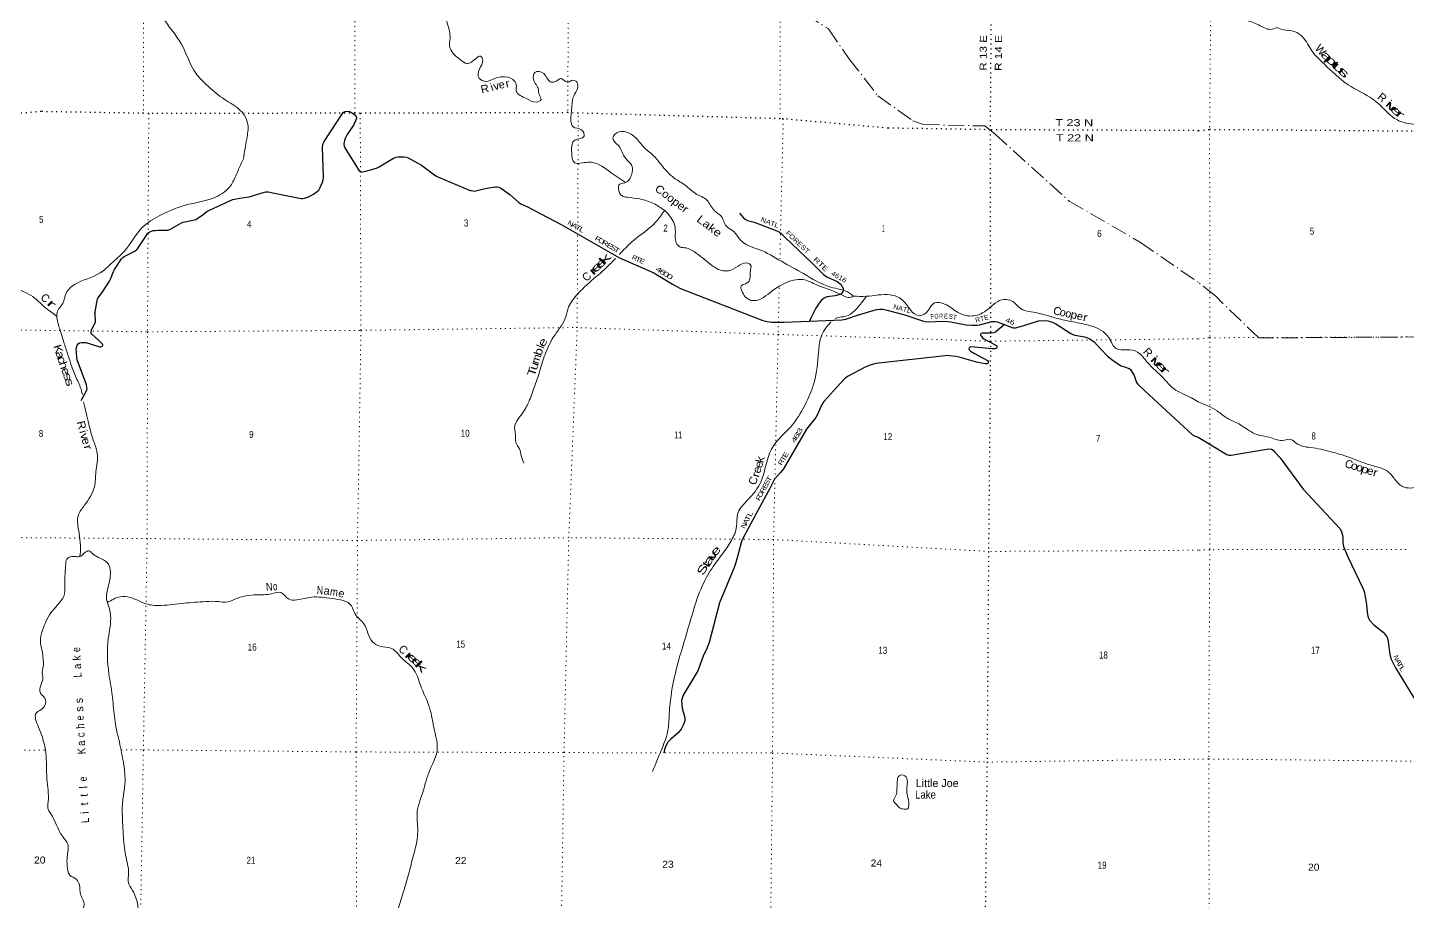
# Model space of a CAD drawing. Header units: feet. Extents: x -252966 to 4, y -183309 to 1368.
# Drawn here: x -60389 to -25893, y -44032 to -22175 of the extents above; entities that cross this region are included whole.
import ezdxf
from ezdxf.enums import TextEntityAlignment as Align

# ---------------------------------------------------------------- set-up
doc = ezdxf.new("R2010")
doc.units = ezdxf.units.FT
doc.header["$LTSCALE"] = 80
doc.linetypes.add('DOT_DASHED', pattern=[7.7, 5, -1.2, 0.3, -1.2])
doc.linetypes.add('DOTTED', pattern=[1.5, 0.3, -1.2])
for name, color, linetype, lineweight in [('29', 7, 'Continuous', 25), ('30', 7, 'Continuous', 35), ('39', 7, 'Continuous', 13), ('41', 7, 'Continuous', 13), ('44', 7, 'DOT_DASHED', 13), ('6', 7, 'DOTTED', 25), ('7', 7, 'DOTTED', 13)]:
    doc.layers.add(name, color=color, linetype=linetype, lineweight=lineweight)

msp = doc.modelspace()

# ---------------------------------------------------------------- linework, layer by layer
at = {"layer": '29'}
for points in [[(-57122.07, -27245.02), (-56885.82, -27238.93), (-56857.44, -27230.88), (-56836.16, -27221.75), (-56538.22, -27059.5), (-56496.41, -27043.63), (-56214.95, -26985.47), (-56180.47, -26973.37), (-56002.89, -26851.71), (-55908.9, -26776.58), (-55861.27, -26746.35), (-55319.99, -26495.86), (-55299.85, -26487.57), (-55255.26, -26475.4), (-55080.04, -26442.15), (-54850.02, -26404.57), (-54467.85, -26287.8), (-54436.24, -26283.47), (-54400.97, -26283.74), (-54372.59, -26285.77), (-54253.96, -26310.49), (-53546.71, -26450.85), (-53508.16, -26451.07), (-53467.62, -26444.98), (-53386.55, -26416.59), (-53315.61, -26380.08), (-53244.97, -26340.49), (-53149.42, -26274.62), (-53110.91, -26240.14), (-53081.53, -26192.8), (-53016.66, -26044.43), (-52998.42, -25983.58), (-52992.75, -25916.94), (-53014.27, -25171.53), (-53005.52, -25100.34), (-52995.39, -25071.94), (-52974.93, -25022.58), (-52495.94, -24296.21), (-52471.46, -24277.93), (-52447.14, -24269.82), (-52392.41, -24265.76), (-52337.69, -24275.9), (-52303.8, -24293.02), (-52207.97, -24357.03), (-52177.57, -24399.62), (-52169.46, -24425.98), (-52169.46, -24442.21), (-52173.52, -24468.57), (-52187.71, -24509.13), (-52244.22, -24618.21), (-52401.27, -24848.26), (-52453.22, -24947.21), (-52469.43, -24997.91), (-52476.46, -25033.6), (-52480.58, -25088.17), (-52471.46, -25141.91), (-52453.74, -25184.18), (-52100.73, -25760.77), (-52086.36, -25776.72), (-52067.11, -25783.82), (-52024.55, -25785.84), (-51932.57, -25763.76), (-51668.71, -25687.8), (-51597.91, -25657.06), (-51239.16, -25444.1), (-51175.55, -25419.52), (-51123.64, -25407.6), (-51064.86, -25403.54), (-50993.92, -25403.54), (-50919.34, -25419.96), (-50878.39, -25435.99), (-50540.11, -25612.57), (-50178.55, -25879.64), (-50112.26, -25914.62), (-49320.79, -26246.22), (-49296.47, -26252.31), (-49247.98, -26259.78), (-49215.4, -26262.45), (-49178.92, -26258.39), (-48984.01, -26205.92), (-48897.19, -26189.43), (-48687.42, -26160.03), (-48648.91, -26160.03), (-48608.37, -26168.14), (-48561.76, -26192.48), (-48336.81, -26346.65), (-48119.7, -26542.26), (-48054.04, -26582.89), (-47890.97, -26657.42), (-47046.2, -27096.37), (-45587.04, -27931.46), (-44730.54, -28310.05), (-44266.82, -28594.58), (-44065.29, -28700.26), (-42006.64, -29503.15), (-41900.66, -29527.74), (-41782.25, -29545.99), (-41482.01, -29544.15), (-40837.57, -29522.12)], [(-42591.76, -26815.92), (-42488.43, -26935.81), (-42446.93, -26967.76), (-42391.14, -26996.65), (-42222.39, -27040.74), (-41654.89, -27258.33), (-41592.58, -27292.76), (-41539.88, -27337.38), (-41445.93, -27425.85), (-40772.34, -28068.81), (-40487.98, -28349.4), (-40406.44, -28408.2), (-40151.69, -28523.2), (-40074.51, -28580.61), (-40031.05, -28637), (-40001.54, -28698.24), (-39997.49, -28738.81), (-40009.65, -28787.48), (-40052.14, -28834.07), (-40106.94, -28860.49), (-40202.03, -28885.22), (-40408.09, -28908.59), (-40475.82, -28945.67), (-40539.79, -28995.81), (-40601.48, -29071.42), (-40680.98, -29193.61), (-40803.9, -29445.55), (-40837.57, -29522.12)], [(-59047.59, -31506.39), (-58910.72, -31242.3), (-58902.97, -31206.48), (-58905, -31169.98), (-58917.33, -31113.73), (-59146.49, -30482.12), (-59159.36, -30412.47), (-59172.54, -30206.62), (-59167.9, -30184.83), (-59159.36, -30150.85), (-59145.18, -30116.37), (-59122.88, -30085.95), (-59088.41, -30061.76), (-59043.84, -30053.5), (-58974.93, -30049.44), (-58934.32, -30054.79), (-58585.52, -30161.17), (-58569.06, -30162.51), (-58555.38, -30160.99), (-58533.09, -30150.85), (-58510.79, -30130.57), (-58507.67, -30116.49), (-58509.27, -30107.75), (-58514.84, -30096.09), (-58614.34, -29992.55), (-58783.19, -29842.86), (-58795.56, -29831.42), (-58798.6, -29825.34), (-58799.61, -29813.17), (-58797.58, -29780.72), (-58787.45, -29738.13), (-58781.75, -29722.28), (-58700.3, -29563.71), (-58693.21, -29544.45), (-58692.58, -29528.82), (-58702.32, -29336.56), (-58703.85, -29311.72), (-58701.72, -29287.73), (-58641.2, -28961.81), (-58630.89, -28941.6), (-58525.88, -28798.33), (-58345.04, -28517.89), (-58319.78, -28469.04), (-58240.73, -28272.32), (-58216.29, -28229.74), (-58037.04, -27956.94), (-58011.53, -27927.05), (-57978.26, -27902.18), (-57710.73, -27766.29), (-57668.14, -27736.05), (-57643.84, -27709.51), (-57522.98, -27532.2), (-57383.86, -27320.34), (-57346.91, -27294.76), (-57290.16, -27266.37), (-57245.57, -27252.17), (-57192.04, -27246.83), (-57122.07, -27245.02)], [(-40837.57, -29522.12), (-40029.07, -29483.02), (-39936.69, -29464.88), (-39617.31, -29357.91), (-39247.5, -29251.16), (-39166.5, -29229.62), (-39089.48, -29221.51), (-39004.36, -29221.51), (-38897.25, -29242.99), (-38434.28, -29364.75), (-38015.27, -29513.56), (-37949.38, -29528.81), (-37877.02, -29534.16), (-37506.78, -29517.83), (-37384.94, -29523.69), (-37314.98, -29530.84), (-36927.87, -29608.74), (-36780.95, -29621.04), (-36651.23, -29621.04), (-36579.57, -29610.63), (-36281.69, -29530.44), (-36201.28, -29523.69), (-36152.64, -29531.8), (-36055.34, -29565.22), (-35967.11, -29598.85)], [(-35967.11, -29598.85), (-36186.43, -29783.06), (-36232.71, -29806.61), (-36288.36, -29815.83), (-36520.53, -29821.27), (-36546.86, -29828.92), (-36559.03, -29837.03), (-36569.16, -29853.26), (-36566.35, -29867.77), (-36512.41, -29932.35), (-36481.84, -29959.7), (-36180.84, -30118.62), (-36161.77, -30139.22), (-36155.69, -30157.48), (-36155.69, -30175.73), (-36168.47, -30196.92), (-36180.01, -30204.12), (-36204.33, -30210.21), (-36274.5, -30209.62), (-36805.16, -30162.63), (-36830.62, -30171.67), (-36848.86, -30187.9), (-36856.97, -30212.24), (-36848.88, -30231.22), (-36816.43, -30264.97), (-36716.3, -30330.89), (-36391.22, -30501.72), (-36376.61, -30512.4), (-36372.56, -30530.66), (-36376.95, -30557.9), (-36386.75, -30577.3), (-36402.96, -30587.44), (-36417.15, -30589.47), (-36446.86, -30588.47), (-36629.17, -30555.43), (-37100.21, -30419.65), (-37176.2, -30403.9), (-37346.45, -30381.59), (-37391.04, -30379.56), (-37450.68, -30381.6), (-39185.21, -30579.1), (-39322.59, -30618.89), (-39453.01, -30671.16), (-39892.13, -30900.8), (-39978.06, -30965.76), (-40242.9, -31260.78), (-40394.26, -31424.48), (-40479.9, -31529.52), (-40541.46, -31620.3), (-40640.02, -31852), (-40682.14, -31926.62), (-40916.95, -32223.46), (-41493.31, -33212.88), (-41562.41, -33304.53), (-41713.76, -33470.24), (-41760.85, -33549.55), (-41826.83, -33689.97), (-42134.44, -34252.52), (-42504.69, -34950.99), (-42543.13, -35030.71), (-42619.85, -35316.54), (-42679, -35551.32), (-42726.23, -35680.92), (-43092.39, -36563.35), (-43351.9, -37559.18), (-43405.28, -37708.7), (-43498.48, -37894.15), (-43632.85, -38266.74), (-44000.48, -38873.42), (-44026.83, -38944.4), (-44037.7, -39008.74), (-44022.81, -39195.53), (-43957.62, -39438.29), (-43957.92, -39516.33), (-43988.85, -39607.29), (-44051.15, -39727.26), (-44122.01, -39811.07), (-44311.39, -39975), (-44379.49, -40051.76), (-44426.8, -40122.4), (-44468.33, -40229.16), (-44483.94, -40315.67)], [(-35967.11, -29598.85), (-35782.6, -29674.08), (-35741.2, -29683.91), (-35688.5, -29683.91), (-35510.55, -29636.25), (-35114.8, -29511.24), (-34999.39, -29497.33), (-34884.61, -29509.84), (-34768.33, -29541.95), (-34682.08, -29586.97), (-34310.27, -29829.94), (-34261.63, -29854.28), (-34208.35, -29869.43), (-33961.95, -29910.12), (-33908.96, -29923.23), (-33831.94, -29959.74), (-33725.18, -30033.27), (-33550.13, -30225.12), (-33389.2, -30392.94), (-33217.82, -30529.65), (-33051.8, -30632.02), (-32990.82, -30655.39), (-32845.28, -30705.11), (-32814.48, -30730.43), (-32788.14, -30768.96), (-32726.37, -30877.21), (-32664.5, -31050.87), (-32629.27, -31093.65), (-32460.36, -31257.4), (-31270.19, -32357.39), (-31196.69, -32393.25), (-31123.56, -32422.24)], [(-31123.56, -32422.24), (-30409.3, -32851.13), (-30361.62, -32867.85), (-30296.76, -32871.9), (-30159.61, -32848.22), (-29358.94, -32714.78), (-29291.44, -32717.76), (-29250.91, -32742.1), (-29206.93, -32794.58), (-29074.75, -32932.69), (-28497.49, -33717.95), (-27582.8, -34707.41), (-27542, -34777.01), (-27513.89, -34869.67), (-27509.61, -34949.62), (-27509.84, -35072.49), (-27489.12, -35156.43), (-27378.61, -35411.11), (-27005.14, -36194.07), (-26974.92, -36283.36), (-26928.32, -36544.3), (-26893.67, -36857.3), (-26877.41, -36929.75), (-26840.97, -36999.27), (-26729.12, -37116.01), (-26502.95, -37297.97), (-26419.39, -37396.79), (-26391.01, -37453.58), (-26370.53, -37530.48), (-26343.88, -37799.53), (-26328.18, -37885.59), (-26295.5, -37974.1), (-26189.09, -38188.62), (-25483.05, -39349.01)]]:
    msp.add_lwpolyline(points, dxfattribs=at)
at = {"layer": '39'}
for points in [[(-54992.81, -25453.75), (-54909.44, -24958.97), (-54883.16, -24596.72), (-54976.23, -24356.58), (-55518.63, -23934.54), (-55916.79, -23603.97), (-56184.51, -23314.45), (-56494.44, -22684.42), (-56974.85, -21982.9), (-57582.98, -21119.54), (-57840.3, -20771.7), (-58253.78, -20312.18), (-58814.3, -19894.06)], [(-29151.6, -22174.58), (-29310.27, -22219.2), (-29613.98, -22107.1), (-29939.81, -21989), (-30195.19, -21925.11), (-30609.81, -21644.12), (-30861.5, -21429.23), (-30960.2, -21326.77), (-31109.57, -21206.28)], [(-45446.14, -26043.67), (-45849.95, -25768.43), (-46379.43, -25541.76), (-46709.26, -25553.88), (-46787.9, -25253.41), (-46707.92, -24990.14), (-46476.11, -24892.88), (-46537.49, -24733.46), (-46750.18, -24657.69), (-46803.53, -24500.32), (-46779.24, -24134.04), (-46753.97, -23942.92), (-46660.25, -23736.11), (-46637.18, -23575.18), (-46757.32, -23491.91), (-46900.38, -23541.39), (-47042.61, -23451.94), (-47216.03, -23535.46), (-47324.56, -23528.77), (-47484.2, -23322.45), (-47705.22, -23296.96), (-47740.41, -23465.87), (-47617.29, -23726.33), (-47601.95, -23851.25), (-47552.41, -23974.37), (-47673.44, -24038.07), (-47916.22, -23952.04), (-48172.46, -23761.25), (-48171.51, -23602.2), (-48255.22, -23476.87), (-48514.17, -23404.85), (-48723.58, -23453.92), (-48925.05, -23521.16), (-49099.51, -23441.59), (-49094.13, -23214.12), (-49010.36, -22989.13), (-49062.04, -22888.15), (-49176.98, -22943.83), (-49406.96, -23071.3), (-49567.28, -22981.75), (-49840.67, -22631.8), (-49827.52, -22448.66), (-49897.64, -22067.72), (-49951.12, -21902.15)], [(-29151.75, -22174.62), (-28990.69, -22232.62), (-28715.27, -22272.31), (-28514, -22408.79), (-28280.11, -22756.59), (-27977.93, -23084.12), (-27373.86, -23604.28), (-26756.08, -23967.38), (-26590.99, -24101.92), (-26309.03, -24373.12), (-26033.34, -24533.6), (-25580.94, -24633.31), (-25291.16, -24803.83), (-24819.62, -25378.63), (-24714.65, -25589.8), (-24697.95, -25869.61), (-24604.9, -26143.21), (-24330.58, -26599.64), (-23895.48, -27053.72), (-23692.38, -27107.66), (-23565.46, -27244.29), (-23458.55, -27423.25), (-23150.65, -27609.83), (-22973.36, -27810.78), (-22735.88, -27959.27), (-22130.61, -28115.03), (-21987.67, -28231.5), (-21948.7, -28587.76), (-21805.2, -28951.86), (-21447.97, -29639.64)], [(-44462.33, -26745.19), (-44738.79, -26574.41), (-45083.97, -26461.6), (-45397.39, -26419.45), (-45527.89, -26386.45), (-45615.23, -26196.67), (-45604.67, -26112.17), (-45457.57, -26058.7), (-45285.37, -25840.28), (-45272.19, -25653.11), (-45397.9, -25491.29), (-45513.5, -25319.46), (-45618.93, -25127.56), (-45756.59, -24945.53), (-45707.71, -24841.13), (-45476.1, -24778.09), (-45205.45, -24912.6), (-44973.78, -25175.73), (-44755.73, -25364.28), (-44556.02, -25592.99), (-44222.29, -25939.28), (-43941.89, -26124.18), (-43693.75, -26324.99), (-43403.21, -26495.86), (-43217.75, -26754.69), (-43047.68, -26894.63), (-42918.44, -27141.04), (-42768.29, -27250.66), (-42626.51, -27414.59), (-42490.63, -27558.36), (-42107.57, -27723.74), (-41544.32, -28021.08), (-40993.21, -28328.41), (-40315.58, -28664.68), (-39837.95, -28818.55), (-39747.9, -28891.58)], [(-54992.81, -25453.75), (-55184.36, -25881.45), (-55340.86, -26164.39), (-55750.66, -26437.76), (-56548.16, -26648.39), (-57080.36, -26878.74), (-57520.46, -27176.09), (-57968.34, -27767.33), (-58301.97, -28079.41), (-58570.77, -28311.35), (-59213.91, -28601.43), (-59422.3, -28817.62), (-59510.28, -29072.79), (-59640.11, -29265.29), (-59619.98, -29599.63), (-59483.85, -30039.36), (-59391.09, -30331.85), (-59304.19, -30596.12), (-59171.51, -30939.19), (-59044.65, -31245.98), (-59019.24, -31353.74)], [(-44462.33, -26745.19), (-44673.12, -27027.81), (-45283.39, -27537.55), (-45592.7, -27849.23)], [(-39747.9, -28891.58), (-39808.4, -28921.41), (-40075.36, -28843.3), (-40659.1, -28612.28), (-41004.16, -28479.34), (-41237.49, -28494.05), (-41779.98, -28764.6), (-42227.78, -29003.51), (-42350.28, -28978.62), (-42547.8, -28719.72), (-42559.5, -28657.24), (-42396.05, -28559.56), (-42329.1, -28459.3), (-42322.11, -28298.27), (-42320.92, -28098.96), (-42411.19, -28062.17), (-42620.76, -28139.44), (-42864.75, -28256.76), (-43045.68, -28249.63), (-43324.21, -28088.9), (-43726.52, -27778.44), (-43927.04, -27686.63), (-44075.7, -27663.59), (-44175.61, -27558.3), (-44194.06, -27280.34), (-44234.94, -27052.59), (-44340.48, -26880.82), (-44462.33, -26745.19)], [(-59654.16, -29393.17), (-59973.24, -29156.58), (-60259.27, -28903.19), (-60485.75, -28781.03), (-60728.25, -28646.69), (-61054.91, -28463.52), (-61508.26, -28283.62), (-61768.53, -28094.82), (-62008.91, -27942.37), (-62236.33, -27861.07)], [(-45689.6, -27947.62), (-45902.38, -28161.99), (-46765.92, -28996.37), (-46863.41, -29160.88), (-46935.28, -29412.12), (-47203.34, -29857.47), (-47433.17, -30299.03), (-47570.41, -30723.02), (-47730.07, -31197.21), (-47881.15, -31582.87), (-48072.02, -31895.8), (-48206.05, -32118.48), (-48193.41, -32360.16), (-48158.68, -32606), (-48088.93, -32711.11), (-48047.76, -32888.53), (-47980.47, -33070.14)], [(-40197.51, -29453.44), (-40173.1, -29441.18), (-39928.67, -29395.47), (-39717.92, -29260.2), (-39588.39, -29118.03), (-39416.96, -28896.08)], [(-39748.51, -28891.09), (-39428.22, -28895.51), (-38822.78, -28858.88), (-38521.92, -28985.52), (-38098, -29380.67), (-37948.9, -29329.22), (-37714.07, -29062.86), (-37462.9, -29090.54), (-37144.38, -29289.76), (-36933.77, -29375.59), (-36609.38, -29356.62), (-36248.53, -29107.9), (-36028.62, -28982.38), (-35725.42, -29052.66), (-35591.46, -29180.31), (-35188.04, -29303.53), (-34676.12, -29441.5), (-34250.42, -29536.68), (-33812.65, -29631.92), (-33355.98, -29930.63), (-33176.63, -30201.5), (-32907.37, -30231.3), (-32642.31, -30291.28), (-32382.52, -30560.62), (-31994.71, -30941.46), (-31738.9, -31204.74), (-31508.43, -31332.96), (-31293.91, -31438.95), (-31125.3, -31536.53)], [(-44764.92, -40778.46), (-44550.7, -40258.29), (-44387.01, -39782.11), (-44346.15, -39335.39), (-44292.79, -38814.26), (-44154.2, -38162.76), (-43944.81, -37441.23), (-43768.31, -36838.28), (-43514.73, -36123.05), (-43248.53, -35653.53), (-42794.3, -35007.96), (-42663.49, -34650.37), (-42639.55, -34344.48), (-42426.56, -34031.68), (-42084.17, -33596.84), (-41940.79, -33154.76), (-41789.41, -32718.77), (-41269.02, -32107.83), (-40913.72, -31532.13), (-40723.85, -31048.05), (-40614.77, -30287.66), (-40558.37, -29931.64), (-40314.79, -29546.54), (-40305.25, -29536.38)], [(-58986.99, -31532.95), (-58860.66, -32090.68), (-58738.53, -32516.23), (-58647.82, -32816.77), (-58680.79, -33289.71), (-58719.21, -33663.96), (-58973.33, -34131.55), (-59117.47, -34364.23), (-59102.08, -34819.34), (-59069.73, -35127.58), (-59068.74, -35298.72), (-59089.33, -35405.35)], [(-31125.3, -31536.53), (-30651.81, -31760.75), (-30408.24, -31939.42), (-30199.01, -32041.65), (-29854.89, -32250.31), (-29651.67, -32356.59), (-29360.13, -32418.38), (-29022.31, -32502.23), (-28799.28, -32477.61), (-28674.48, -32567.94), (-28250.17, -32687.85), (-27743.47, -32799.53), (-27359.35, -32919.52), (-26932.94, -33079.68), (-26629.27, -33171.65), (-26397.94, -33265.79), (-26212.61, -33466.73), (-26015.24, -33653.55), (-25822.23, -33691.39), (-25589.07, -33705), (-25530.59, -33795.47), (-25514.22, -33926.3), (-25509.37, -34304.78), (-25532.79, -34620.9), (-25559.7, -34777.01)], [(-59664.54, -45779.28), (-59688.86, -45585.24), (-59671.15, -45311.53), (-59688.18, -45132.24), (-59574.22, -44903.41), (-59498.19, -44628.03), (-59386.54, -44449.52), (-59284.17, -44480.33), (-59191.61, -44468.81), (-59206.92, -44337.85), (-59176.47, -44289.71), (-59019.24, -44222.2), (-58978.59, -44149.96), (-59063.31, -43857.52), (-59094.05, -43615.73), (-59167.64, -43480.39), (-59333.91, -43376.71), (-59398.85, -43138.75), (-59399.56, -42919.29), (-59385.58, -42597.24), (-59517.13, -42403.16), (-59809.35, -41837.67), (-59871.08, -41736.63), (-59873.94, -41541.32), (-59906.72, -40967.31), (-59933.01, -40316.84), (-60116.16, -39669.45), (-60168.35, -39316.8), (-60053.25, -39232.93), (-59958.16, -39134.85), (-59957.05, -38947.62), (-60064.88, -38822.14), (-60055.64, -38620.86), (-60004.31, -38441.98), (-60023.54, -38294.89), (-59988.29, -38115.91), (-60003.42, -37954.75), (-60018.55, -37793.6), (-60065.53, -37577.88), (-60039.95, -37334.42), (-59933.65, -37041.11), (-59799.55, -36806.35), (-59724.6, -36714.19), (-59568.68, -36529.9), (-59495.7, -36429.67), (-59458.31, -36228.56), (-59458.87, -35984.94), (-59436.53, -35608.58), (-59405.56, -35471.86), (-59359.06, -35429.85), (-59204.07, -35402.6), (-59091.5, -35407.3), (-58964.28, -35315.45), (-58857.4, -35263.75), (-58765.31, -35330.74), (-58615.07, -35426.27), (-58390.7, -35564.53), (-58317.7, -35800.53), (-58376.15, -36162.58), (-58416.12, -36458.31), (-58357.02, -36664.02), (-58314.06, -36879.71), (-58371.77, -37455.18), (-58354.93, -38343.17), (-58273.62, -38871.16), (-58218.47, -39403.02), (-58179.79, -39660.96), (-58109.29, -39977.48), (-58001.9, -40515.69), (-57952.16, -40942.82), (-57976.2, -41266.83), (-58016.38, -41598.79), (-58003.92, -42208.91), (-57958.94, -42760.84), (-57914.02, -42982.58), (-57863.61, -43296.96), (-57857.35, -43596.99), (-57735.95, -43809.12), (-57643.08, -44083.5), (-57629.93, -44238.6), (-57707.69, -44465.65), (-57711.05, -44693.13), (-57730.54, -44928.58), (-57745.88, -45139.89), (-57805.5, -45361), (-57836.93, -45574.23), (-57837.43, -45658.79), (-57864.99, -45777.43)], [(-58395.44, -36556.14), (-58074.02, -36412.04), (-57824.8, -36429.65), (-57393.5, -36599.35), (-57045.82, -36627.61), (-56474.45, -36572.66), (-55935.34, -36533.62), (-55605.58, -36533.59), (-55432.77, -36550.73), (-55205.1, -36473.58), (-54655.5, -36360.11), (-54291.43, -36338.14), (-54053.97, -36305.34), (-53861.89, -36465.54), (-53654.93, -36488.94), (-53288.57, -36420.67), (-52778.07, -36457.97), (-52290.55, -36640.08), (-52205.24, -36833.88), (-51981.56, -37088.91), (-51763.07, -37541.21), (-51578.71, -37647.01), (-51289.51, -37705.12), (-51023.58, -37956.38), (-50763.57, -38189.48), (-50567.09, -38623.53), (-50341.2, -39182.59), (-50215.92, -39757.15), (-50150.53, -40256.85), (-50305.89, -40684.76), (-50486.02, -41221.24), (-50555.7, -41442.29), (-50637.82, -41727.7), (-50636.65, -42206.88), (-50650.32, -42476.59), (-50755.57, -42930.97), (-50883.13, -43419.45), (-50991.89, -43787.24), (-51121.14, -44221.35)], [(-38365.53, -41660.96), (-38355.35, -41553.88), (-38410.18, -41307.92), (-38392.52, -41042.26), (-38457.95, -40886.84), (-38600.73, -40890.01), (-38647.88, -41042.74), (-38655.12, -41246.04), (-38680.07, -41382.8), (-38739.13, -41509.29), (-38675.31, -41598.26), (-38573.37, -41699.54), (-38436.79, -41724.52), (-38376.39, -41710.79), (-38365.53, -41660.96)]]:
    msp.add_spline(points, degree=3, dxfattribs=at)
at = {"layer": '44'}
for points in [[(-40957.13, -21834.82), (-40367.14, -22209.93), (-39854.01, -22949.59), (-39130.32, -23881.24), (-38253.92, -24506.73), (-37988.25, -24602.25), (-36456.17, -24635.32), (-36203.42, -24839.75), (-34346.16, -26517.56), (-32567.5, -27546.54), (-31118.24, -28549.99)], [(-25549.2, -29911.97), (-29610.73, -29937.96), (-30686.17, -28895.5), (-31118.24, -28549.99)]]:
    msp.add_lwpolyline(points, dxfattribs=at)
at = {"layer": '6'}
for points in [[(-36313.17, 29.18), (-36338.25, -3272.01), (-36315.55, -3511.73), (-36309.44, -8573.34), (-36280.61, -8797), (-36284.54, -13854.52), (-36277.62, -14043.81), (-36286.16, -19201.98), (-36281.64, -19455.69), (-36327.07, -24730.4), (-36316.28, -30019.55), (-36365.64, -35278.13), (-36402.95, -40540.81), (-36463.27, -45614.1), (-36457.84, -45822.31)], [(-31113.01, -24753.5), (-36331.09, -24730.38), (-38878.42, -24688.89), (-41497.02, -24459.74), (-41577.42, -24455.23), (-46625.48, -24314.15), (-46884.8, -24302.53), (-52072.54, -24319.67), (-52211.26, -24316.82), (-57358.74, -24324.14), (-57489.4, -24319.32), (-60052.81, -24275.73), (-62225.29, -24442.26)], [(-31113.01, -24753.5), (-30838.17, -24718.82), (-25534.43, -24762.06), (-20279.03, -24755.08), (-15045.78, -24734.05), (-10910.93, -24720.62)]]:
    msp.add_lwpolyline(points, dxfattribs=at)
at = {"layer": '7'}
for p, q in [((-46635.67, -27049.3), (-46621.51, -24322.23)), ((-41497.02, -24459.74), (-41581.46, -27999.98)), ((-62268.79, -40252.69), (-59946.58, -40247.95))]:
    msp.add_line(p, q, dxfattribs=at)
for points in [[(-52211.26, -24316.82), (-52198.88, -19188.88), (-52183.63, -13918.01), (-52158.14, -8614.99), (-52158.86, -3323.89), (-52129.94, 60.15)], [(-46863.13, 48.6), (-46866.56, -3307.38), (-46865.82, -8594.45), (-46847.05, -13893.71), (-46858.37, -19180.71), (-46884.8, -24302.53)], [(-30937, 21.18), (-30918.75, -3666.53), (-30742.13, -9029.43), (-30797.01, -14217.67), (-30791.44, -19478.26), (-30838.17, -24718.82), (-30832.73, -29919.01), (-30835.08, -35233.97), (-30861.72, -40468.46), (-30844.12, -45716.94), (-30844.12, -45716.94), (-30788.91, -45830.73)], [(-41577.42, -24455.23), (-41562.24, -19196.44), (-41544.72, -13881.29), (-41559.51, -8588.09), (-41554.19, -3297.03), (-41539.7, -127.21)], [(-57459.62, -9048.79), (-57495.71, -13880.05), (-57487, -19179.25), (-57489.4, -24319.32)], [(-57358.74, -24324.14), (-57391.19, -29784.16), (-57399.82, -34956.41), (-57493.6, -40246.94), (-57581.45, -45553.62), (-57591.61, -45778.42)], [(-52072.54, -24319.67), (-52054.54, -29747.78), (-52140.08, -35004.13), (-52175.54, -40293), (-52160.67, -45572.1), (-52165.03, -45628.45), (-52163.52, -45791.59)], [(-47089.56, -45802.7), (-47059.54, -45580.62), (-46977.94, -40310.15), (-46859.52, -34933.19), (-46649.35, -29681.61), (-46636.93, -27290.25)], [(-41597.83, -28686.13), (-41625.56, -29848.71), (-41738.51, -34980.07), (-41764.21, -40319.34), (-41823.86, -45618.12), (-41782.59, -45813.11)], [(-62239.8, -29716.11), (-57389.18, -29784.17), (-52054.54, -29747.78), (-46677.47, -29677.42), (-41625.56, -29848.71), (-36316.28, -30019.55), (-31120.17, -29958.45)], [(-31120.17, -29958.45), (-30834.71, -29933.11), (-25549.2, -29911.97), (-20291.78, -29913.03), (-15016.22, -29934.19), (-9838.96, -30040.1), (-4593.71, -29990.86)], [(-31127.45, -35247.65), (-36345.53, -35278.25), (-41738.51, -34980.07), (-46859.52, -34933.19), (-52140.08, -35004.13), (-57399.82, -34956.41), (-62254.11, -34920.01)], [(-25924.1, -35225.56), (-30835.08, -35233.97), (-31127.45, -35247.65)], [(-58045.91, -40244.06), (-57491.57, -40242.93), (-52175.54, -40293), (-46977.94, -40310.15), (-41764.21, -40319.34), (-36400.98, -40546.87), (-31134.64, -40474.96)], [(-31134.64, -40474.96), (-30861.72, -40468.46), (-25525.79, -40527.74), (-24622.41, -40527.57)]]:
    msp.add_lwpolyline(points, dxfattribs=at)

# ---------------------------------------------------------------- texts
at = {"layer": '30'}
for s, rotation, width, p in [('N', 330.217, 1.25, (-46841.16, -27127.25)), ('A', 330.217, 1.4, (-46740.23, -27185.01)), ('T', 330.217, 1.5, (-46653.89, -27233.56)), ('L', 330.217, 1.5, (-46559.9, -27287.64)), ('NATL', 339.022, 1.15, (-41854.52, -27106.81)), ('FOREST', 316.333, 1.15, (-41176.43, -27584.03)), ('F', 330.217, 1.45, (-46161.8, -27516.06)), ('O', 330.217, 1.2, (-46075.49, -27562.26)), ('R', 330.217, 1.25, (-45974.59, -27620.01)), ('E', 330.217, 1.35, (-45863.55, -27686.75)), ('S', 330.217, 1.35, (-45769.19, -27740.75)), ('T', 330.217, 1.5, (-45683.63, -27791.12)), ('R', 336.154, 1.1, (-45237.04, -27989.35)), ('T', 336.154, 1.35, (-45144.88, -28030.27)), ('RTE', 315.382, 1.35, (-40597.97, -28137.18)), ('E', 336.154, 1.2, (-45049.08, -28073.03)), ('4', 328.467, 1.55, (-44638.19, -28283.31)), ('6', 328.467, 1.65, (-44542.69, -28341.89)), ('0', 328.467, 1.7, (-44455.75, -28394.58)), ('0', 328.467, 1.7, (-44363.14, -28454.36)), ('4616', 330.704, 1.15, (-40133.27, -28461.28)), ('NATL', 345.265, 1.1, (-38539.39, -29264.75)), ('F', 2.525, 0.75, (-37770.51, -29459.39)), ('O', 2.525, 0.65, (-37665.27, -29454.4)), ('R', 0.525, 0.65, (-37551.18, -29450.7)), ('E', 357.246, 0.75, (-37430.66, -29451.9)), ('S', 349.459, 0.9, (-37319.79, -29461.03)), ('T', 349.459, 1.05, (-37217.17, -29480.35)), ('RTE', 15.067, 1.05, (-36515, -29512.87)), ('46', 337.818, 1.3, (-35847.24, -29577.13)), ('4', 59.778, 1.55, (-41168.43, -32516.11)), ('6', 59.778, 1.6, (-41112.03, -32419.3)), ('1', 59.778, 0.8, (-41073.26, -32352.71)), ('3', 59.778, 1.55, (-41035.65, -32288.17)), ('R', 59.778, 1.25, (-41500.67, -33075.75)), ('T', 59.778, 1.55, (-41440.13, -32983.39)), ('E', 59.778, 1.35, (-41385.89, -32889.4)), ('T', 60.3, 1.5, (-41797.87, -33491.11)), ('O', 61.33, 1.15, (-42011.73, -33877.53)), ('R', 61.33, 1.2, (-41953.93, -33773.47)), ('E', 61.33, 1.3, (-41893.18, -33665.41)), ('S', 64.832, 1.2, (-41850.29, -33575.29)), ('F', 61.33, 1.4, (-42058.05, -33966.92)), ('A', 62.073, 1.35, (-42374.37, -34555.68)), ('T', 62.073, 1.45, (-42329.16, -34471.56)), ('L', 62.073, 1.45, (-42272.19, -34365.67)), ('N', 62.073, 1.2, (-42428.83, -34658.42)), ('A', 296.383, 1.3, (-26170.62, -38068.27)), ('T', 296.383, 1.45, (-26134.33, -38145.71)), ('L', 301.318, 1.55, (-26070.24, -38250.44))]:
    msp.add_text(s, height=120, rotation=rotation, dxfattribs=dict(at, width=width)).set_placement(p, align=Align.CENTER)
msp.add_text('N', height=120, rotation=290.265, dxfattribs=at).set_placement((-26227.45, -37956.31), align=Align.CENTER)
at = {"layer": '41'}
for s, rotation, p in [('W', 311.423, (-28136.86, -22798.02)), ('i', 18.947, (-48752.42, -23755.25)), ('e', 11.729, (-48517.66, -23694.53)), ('R', 319.684, (-26587.37, -24000.08)), ('C', 43.892, (-46344.19, -28475.43)), ('C', 314.708, (-60017.37, -29008.67)), ('C', 345.488, (-34670.8, -29361.69)), ('o', 347.296, (-34527.43, -29393.01)), ('o', 347.498, (-34388.37, -29424.15)), ('e', 347.745, (-34098.98, -29487.71)), ('l', 67.268, (-47474.6, -30190.88)), ('R', 312.322, (-32452.06, -30365.95)), ('i', 285.694, (-59088.9, -32306.61)), ('C', 343.59, (-27382.31, -33190.94)), ('a', 353.451, (-52920.31, -36358.59)), ('e', 346.265, (-52563.97, -36422.95)), ('C', 317.059, (-51064.99, -37806.2)), ('s', 92.95, (-59007.72, -39003.81)), ('s', 92.95, (-58996.73, -39216.95)), ('l', 92.95, (-58895.96, -41173)), ('t', 92.95, (-58885.56, -41374.36)), ('t', 92.95, (-58874.59, -41587.51)), ('i', 92.95, (-58863.24, -41807.73))]:
    msp.add_text(s, height=200, rotation=rotation, dxfattribs=at).set_placement(p, align=Align.CENTER)
for s, rotation, width, p in [('a', 313.961, 2.1, (-27977.47, -22963.91)), ('p', 316.457, 2.1, (-27866.08, -23067.38)), ('t', 316.457, 1.95, (-27761.88, -23176.12)), ('u', 318.604, 2.05, (-27671.08, -23257.41)), ('s', 318.604, 2.2, (-27558.02, -23360.7)), ('R', 11.823, 1.05, (-48937.96, -23803.01)), ('v', 14.633, 1.1, (-48648.36, -23727.62)), ('r', 13.325, 1.15, (-48369.68, -23664.83)), ('i', 320.023, 1.7, (-26418.64, -24147.08)), ('v', 317.023, 2.1, (-26336.43, -24233.39)), ('e', 317.391, 1.95, (-26247.77, -24320.77)), ('r', 318.498, 2.1, (-26140.77, -24414.27)), ('e', 43.892, 2, (-45990.03, -28132.49)), ('k', 45.283, 2.3, (-45885.98, -28033.62)), ('r', 43.892, 2.2, (-46181.17, -28323.6)), ('e', 43.892, 2, (-46093.96, -28230.54)), ('r', 316.444, 2.2, (-59854.89, -29153.84)), ('p', 347.498, 1.1, (-34250.86, -29454.38)), ('r', 347.708, 1.15, (-33964.78, -29518.97)), ('e', 62.433, 1.4, (-47426.29, -30090.91)), ('K', 287.574, 1.2, (-59715.01, -30240)), ('a', 287.618, 1.25, (-59666.44, -30389.9)), ('b', 71.805, 1.25, (-47522.12, -30313.45)), ('c', 287.837, 1.3, (-59625.5, -30514.92)), ('h', 288.568, 1.25, (-59580.35, -30653.31)), ('e', 290.57, 1.2, (-59525.88, -30802.3)), ('T', 71.474, 1.4, (-47683.38, -30812.7)), ('u', 71.474, 1.3, (-47636.42, -30668.2)), ('m', 72.323, 1.05, (-47580.87, -30492.38)), ('i', 312.463, 1.8, (-32300.96, -30531.25)), ('v', 312.532, 2.1, (-32219.03, -30617.65)), ('e', 314.532, 2.05, (-32121.32, -30710.12)), ('r', 314.507, 2.25, (-32023.8, -30814.43)), ('s', 291.717, 1.45, (-59477.05, -30939.08)), ('s', 291.717, 1.45, (-59430.03, -31077.63)), ('R', 283.36, 1.1, (-59135, -32140.93)), ('v', 286.332, 1.15, (-59057.05, -32424.94)), ('e', 286.332, 1.1, (-59021.11, -32547.6)), ('r', 288.131, 1.3, (-58970.72, -32701.86)), ('k', 76.654, 1.2, (-41980.28, -33001.49)), ('e', 72.926, 1.1, (-42012.93, -33130.93)), ('o', 341.41, 1.15, (-27246.61, -33231.65)), ('o', 341.417, 1.15, (-27115.67, -33272.87)), ('C', 72.403, 1.05, (-42155.3, -33536.02)), ('r', 72.856, 1.25, (-42096.27, -33388.1)), ('e', 72.856, 1.1, (-42058.31, -33265.59)), ('p', 341.417, 1.25, (-26982.57, -33316.49)), ('e', 344.757, 1.1, (-26845.2, -33356.61)), ('r', 345.544, 1.2, (-26716.55, -33397.82)), ('e', 53.205, 1.7, (-43113.26, -35323.52)), ('a', 55.926, 1.7, (-43279.09, -35553.85)), ('v', 55.926, 1.75, (-43187.7, -35422.92)), ('S', 60.144, 1.55, (-43433.52, -35780.29)), ('t', 58.093, 1.45, (-43342.46, -35652.05)), ('N', 4.083, 0.85, (-54341.56, -36260.42)), ('o', 2.824, 0.75, (-54193.12, -36249.46)), ('N', 357.753, 0.8, (-53083.21, -36346.01)), ('m', 351.88, 0.9, (-52740.77, -36385.76)), ('k', 92.95, 0.95, (-59062.59, -37938.85)), ('e', 92.95, 0.8, (-59073.41, -37728.87)), ('r', 316.189, 2.2, (-50910.41, -37954.09)), ('e', 318.391, 1.9, (-50825.03, -38020.34)), ('a', 92.95, 0.9, (-59051.8, -38148.08)), ('e', 318.935, 1.9, (-50717.15, -38114.57)), ('k', 314.509, 2.25, (-50625.32, -38227.36)), ('L', 92.95, 0.85, (-59040.71, -38363.57)), ('h', 92.95, 0.85, (-58974.73, -39644.05)), ('e', 92.95, 0.8, (-58985.37, -39437.19)), ('c', 92.95, 0.9, (-58963.53, -39861.13)), ('a', 92.95, 0.9, (-58952.79, -40069.55)), ('K', 92.95, 0.9, (-58942.59, -40267.76)), ('e', 92.95, 0.8, (-58907.26, -40965.82)), ('L', 92.95, 0.85, (-58854.36, -42003.09))]:
    msp.add_text(s, height=200, rotation=rotation, dxfattribs=dict(at, width=width)).set_placement(p, align=Align.CENTER)
for s, width, p in [('Cooper', 1.1, (-44727.15, -26240.66)), ('Lake', 1.2, (-43680.99, -27008.6))]:
    msp.add_text(s, height=200, rotation=322.864, dxfattribs=dict(at, width=width)).set_placement(p)
msp.add_text('Little Joe', height=200, dxfattribs=at).set_placement((-38184.15, -41172.43))
at = {"layer": '41', "width": 0.9}
msp.add_text('Lake', height=200, dxfattribs=at).set_placement((-38202.42, -41460.41))
at = {"layer": '6'}
for s, rotation, width, p in [('R 13 E', 89.507, 1.25, (-36414.36, -23254.81)), ('R 14 E', 89.507, 1.25, (-36034.66, -23258.19)), ('T 23 N', 359.746, 1.35, (-34696.7, -24637.62)), ('T 22 N', 359.746, 1.35, (-34680.09, -25017.35))]:
    msp.add_text(s, height=175, rotation=rotation, dxfattribs=dict(at, width=width)).set_placement(p)
at = {"layer": '7'}
for s, width, p in [('5', 0.85, (-60100.99, -27060.74)), ('4', 0.85, (-54903.07, -27175.89)), ('3', 0.85, (-49481.04, -27149.71)), ('2', 0.85, (-44494.99, -27276.95)), ('1', 0.4, (-39026.14, -27287.9)), ('6', 0.85, (-33648.67, -27414.19)), ('5', 0.85, (-28333, -27354.97)), ('8', 0.85, (-60106.89, -32415.8)), ('9', 0.85, (-54848.9, -32438.74)), ('10', 0.85, (-49558.95, -32409.92)), ('11', 0.65, (-44224.82, -32452.46)), ('12', 0.85, (-38993.17, -32491.96)), ('7', 0.85, (-33681.15, -32540)), ('8', 0.85, (-28292.21, -32477.58)), ('16', 0.85, (-54884.09, -37757.75)), ('15', 0.85, (-49672.41, -37684.33)), ('14', 0.85, (-44527.6, -37732.02)), ('13', 0.85, (-39119.42, -37838.34)), ('18', 0.85, (-33604.77, -37956.38)), ('17', 0.85, (-28305.06, -37837.56)), ('20', 1.1, (-60228.27, -43084.38)), ('21', 0.85, (-54916.36, -43091.65)), ('22', 1.1, (-49702.53, -43098.19)), ('23', 1.1, (-44522.75, -43190.14)), ('24', 1.1, (-39311.94, -43158.99)), ('19', 0.85, (-33635.71, -43211.01)), ('20', 1.1, (-28378.73, -43263.93))]:
    msp.add_text(s, height=175, dxfattribs=dict(at, width=width)).set_placement(p)

doc.saveas('drawing.dxf')
